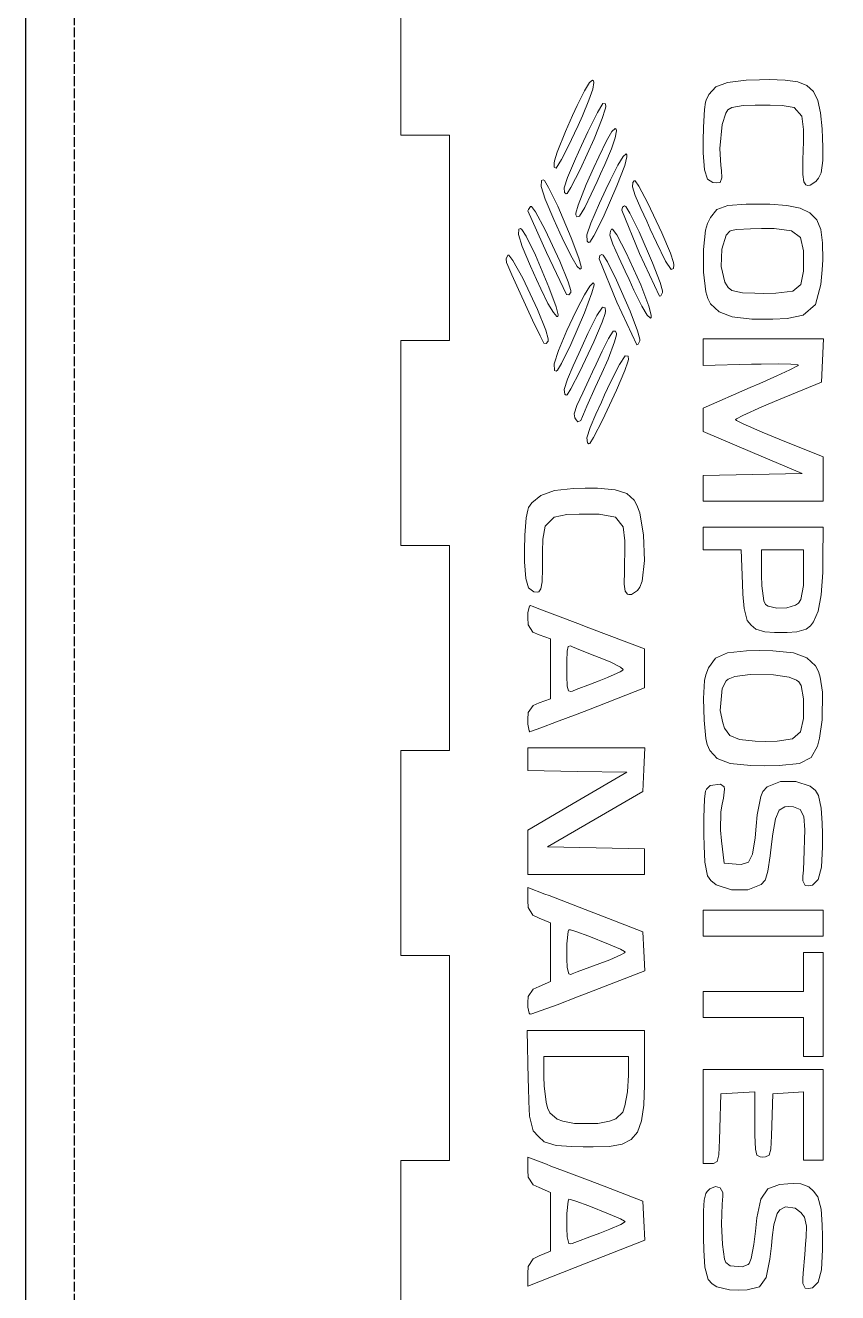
# Model space of a CAD drawing. Header units: millimetres. Extents: x 0 to 610, y 0 to 514.
# Drawn here: x 0 to 50.1, y 262.8 to 340.9 of the extents above; entities that cross this region are included whole.
import ezdxf

# ---------------------------------------------------------------- set-up
doc = ezdxf.new("R2010")
doc.units = ezdxf.units.MM
doc.header["$LTSCALE"] = 0.05
doc.linetypes.add('Dotted', pattern=[15, 12, -3])
doc.layers.get('0').update_dxf_attribs({"plot": 0})
doc.layers.add('CUT', color=1, linetype='Continuous', lineweight=0)
doc.layers.add('ETCH', color=5, linetype='Continuous', lineweight=0)

# ---------------------------------------------------------------- blocks, each defined once
blk = doc.blocks.new('left_outer')
blk.add_lwpolyline([(-240, 0), (-227.368, 0), (-227.368, 3), (-214.737, 3), (-214.737, 0), (-202.105, 0), (-202.105, 3), (-189.474, 3), (-189.474, 0), (-176.842, 0), (-176.842, 3), (-164.211, 3), (-164.211, 0), (-151.579, 0)])
blk = doc.blocks.new('CompositesCanadaLogo')
for p, q in [((28.295845, 97.467569), (31.248134, 97.617969)), ((31.248134, 97.617969), (33.970092, 97.716477)), ((33.970092, 97.716477), (38.080852, 97.72629)), ((38.080852, 97.72629), (41.871411, 97.17462)), ((59.381041, 97.070857), (63.449442, 97.649974)), ((63.449442, 97.649974), (68.671235, 97.677819)), ((68.671235, 97.677819), (71.757336, 97.52576)), ((93, 79.345314), (93, 97.891004)), ((93, 97.891004), (99.672938, 97.595314)), ((99.672938, 97.595314), (106.345876, 97.299624)), ((123.945444, 84.305533), (129.390888, 97.799624)), ((129.390888, 97.799624), (136.195444, 97.799624)), ((136.195444, 97.799624), (143, 97.799624)), ((143, 97.799624), (143, 79.299624)), ((151, 79.299624), (151, 97.799624)), ((151, 97.799624), (160.75, 97.756073)), ((160.75, 97.756073), (165.018163, 97.686882)), ((165.018163, 97.686882), (171.895975, 97.232269)), ((197.212764, 96.911326), (201.879551, 97.61708)), ((201.879551, 97.61708), (210.354865, 97.538148)), ((242.219428, 97.4871), (245.350636, 97.586432)), ((245.350636, 97.586432), (249.510744, 97.638013)), ((249.510744, 97.638013), (255.765789, 97.295878)), ((269, 79.299624), (269, 97.799624)), ((269, 97.799624), (273, 97.799624)), ((273, 97.799624), (277, 97.799624)), ((277, 97.799624), (277, 79.299624)), ((282, 94.799624), (282, 97.799624)), ((282, 97.799624), (298, 97.799624)), ((298, 97.799624), (314, 97.799624)), ((314, 97.799624), (314, 94.799624)), ((318, 79.299624), (318, 97.799624)), ((318, 97.799624), (332, 97.799624)), ((332, 97.799624), (346, 97.799624)), ((346, 97.799624), (346, 94.799624)), ((365.878705, 97.482017), (369.325523, 97.585635)), ((369.325523, 97.585635), (373.494205, 97.637579)), ((373.494205, 97.637579), (379.760093, 97.296278)), ((14.997143, 92.827562), (16.861374, 94.840563)), ((16.861374, 94.840563), (19.600381, 96.178155)), ((19.600381, 96.178155), (23.362444, 97.000452)), ((23.362444, 97.000452), (28.295845, 97.467569)), ((41.871411, 97.17462), (43.559301, 96.352725)), ((43.559301, 96.352725), (44.545412, 95.560949)), ((44.545412, 95.560949), (45.729108, 93.783292)), ((45.729108, 93.783292), (45.798216, 92.990358)), ((52.730307, 90.72199), (54.158061, 93.737253)), ((54.158061, 93.737253), (56.329443, 95.810079)), ((56.329443, 95.810079), (59.381041, 97.070857)), ((71.757336, 97.52576), (76.238708, 97.13126)), ((76.238708, 97.13126), (82.436966, 95.421421)), ((82.436966, 95.421421), (85.691179, 91.616246)), ((106.345876, 97.299624), (111.809591, 84.049624)), ((171.895975, 97.232269), (176.839833, 96.303928)), ((176.839833, 96.303928), (180.182616, 94.83935)), ((180.182616, 94.83935), (181.35763, 93.886439)), ((181.35763, 93.886439), (182.442676, 92.527017)), ((191.222439, 92.829827), (193.734938, 95.450969)), ((193.734938, 95.450969), (195.431892, 96.335613)), ((195.431892, 96.335613), (197.212764, 96.911326)), ((210.354865, 97.538148), (215.987128, 96.708964)), ((215.987128, 96.708964), (218.491691, 96.064523)), ((218.491691, 96.064523), (221.954281, 94.134884)), ((221.954281, 94.134884), (223.766581, 90.53241)), ((229.308105, 89.414722), (230.810143, 93.788789)), ((230.810143, 93.788789), (232.157316, 95.441993)), ((232.157316, 95.441993), (233.638345, 96.384914)), ((233.638345, 96.384914), (237.589007, 97.202602)), ((237.589007, 97.202602), (242.219428, 97.4871)), ((255.765789, 97.295878), (259.573476, 96.278174)), ((259.573476, 96.278174), (261.301252, 94.48669)), ((261.301252, 94.48669), (261.5, 93.270091)), ((282, 91.799624), (282, 94.799624)), ((314, 94.799624), (314, 91.799624)), ((346, 94.799624), (346, 91.799624)), ((354.162717, 93.355911), (355.532039, 94.829723)), ((355.532039, 94.829723), (357.257876, 96.177485)), ((357.257876, 96.177485), (361.076887, 97.191252)), ((361.076887, 97.191252), (365.878705, 97.482017)), ((379.760093, 97.296278), (383.572413, 96.279106)), ((383.572413, 96.279106), (385.301244, 94.48732)), ((385.301244, 94.48732), (385.5, 93.270091)), ((13.299885, 86.134877), (13.859407, 89.979038)), ((13.859407, 89.979038), (14.997143, 92.827562)), ((24.456716, 91.267381), (21.770987, 88.88205)), ((28.50872, 91.751984), (24.456716, 91.267381)), ((32.476288, 91.716711), (28.50872, 91.751984)), ((34.89912, 91.644131), (32.476288, 91.716711)), ((38.019852, 91.556566), (34.89912, 91.644131)), ((42.350342, 91.550851), (38.019852, 91.556566)), ((44.671296, 91.837529), (42.350342, 91.550851)), ((45.628825, 92.496406), (44.671296, 91.837529)), ((45.798216, 92.990358), (45.628825, 92.496406)), ((51.909594, 86.633902), (52.730307, 90.72199)), ((61.844953, 90.79512), (59.772475, 88.098497)), ((65.955617, 91.724446), (61.844953, 90.79512)), ((68.985275, 91.799624), (65.955617, 91.724446)), ((72.126729, 91.746292), (68.985275, 91.799624)), ((76.303691, 90.957904), (72.126729, 91.746292)), ((78.321095, 88.456689), (76.303691, 90.957904)), ((85.691179, 91.616246), (86.735396, 86.761037)), ((100.988421, 90.008284), (100.824794, 87.891309)), ((101.10247, 90.237477), (100.988421, 90.008284)), ((101.352388, 89.865839), (101.10247, 90.237477)), ((102.521059, 87.538389), (101.352388, 89.865839)), ((134.5, 91.299624), (128.037177, 76.049624)), ((134.776046, 76.049624), (134.5, 91.299624)), ((165.428571, 91.799624), (158, 91.799624)), ((158, 91.799624), (158, 85.299624)), ((168.960118, 91.715317), (165.428571, 91.799624)), ((173.300809, 90.957419), (168.960118, 91.715317)), ((174.428571, 90.228195), (173.300809, 90.957419)), ((175.046963, 89.327545), (174.428571, 90.228195)), ((182.442676, 92.527017), (183.291079, 89.739232)), ((189.730473, 88.638333), (191.222439, 92.829827)), ((198.66884, 90.325607), (198.134089, 89.601971)), ((199.7362, 90.98315), (198.66884, 90.325607)), ((203.861352, 91.711718), (199.7362, 90.98315)), ((207.014725, 91.799624), (203.861352, 91.711718)), ((209.975985, 91.721041), (207.014725, 91.799624)), ((214.049953, 90.826069), (209.975985, 91.721041)), ((216.166091, 88.355562), (214.049953, 90.826069)), ((223.766581, 90.53241), (224.422702, 84.274916)), ((237.932594, 90.759233), (237.101317, 88.680954)), ((240.122721, 91.816479), (237.932594, 90.759233)), ((244.247482, 92.130643), (240.122721, 91.816479)), ((247.215283, 92.095929), (244.247482, 92.130643)), ((250.668802, 91.993458), (247.215283, 92.095929)), ((256.68144, 91.727052), (250.668802, 91.993458)), ((258.5, 91.595929), (256.68144, 91.727052)), ((259.989094, 91.533344), (258.5, 91.595929)), ((261.371365, 92.304725), (259.989094, 91.533344)), ((261.5, 93.270091), (261.371365, 92.304725)), ((288, 91.799624), (282, 91.799624)), ((294, 91.799624), (288, 91.799624)), ((294, 76.299624), (294, 91.799624)), ((308, 91.799624), (302, 91.799624)), ((302, 91.799624), (302, 76.299624)), ((314, 91.799624), (308, 91.799624)), ((335.445209, 91.799624), (324.890418, 91.799624)), ((324.890418, 91.799624), (325.195209, 87.049624)), ((346, 91.799624), (335.445209, 91.799624)), ((353.138206, 88.555937), (353.223045, 90.959923)), ((353.223045, 90.959923), (354.162717, 93.355911)), ((362.121455, 90.921078), (360.710537, 89.229086)), ((363.483952, 92.044644), (362.121455, 90.921078)), ((366.257978, 92.698554), (363.483952, 92.044644)), ((369.548474, 92.593152), (366.257978, 92.698554)), ((371.871455, 92.415665), (369.548474, 92.593152)), ((375.070194, 92.152965), (371.871455, 92.415665)), ((380.733216, 91.688643), (375.070194, 92.152965)), ((382.5, 91.544211), (380.733216, 91.688643)), ((383.981713, 91.509515), (382.5, 91.544211)), ((385.368904, 92.307557), (383.981713, 91.509515)), ((385.5, 93.270091), (385.368904, 92.307557)), ((13.170296, 81.134964), (13.299885, 86.134877)), ((21.770987, 88.88205), (21.103978, 85.17546)), ((51.559334, 81.342602), (51.909594, 86.633902)), ((59.772475, 88.098497), (59.066163, 82.760171)), ((78.956985, 83.278015), (78.321095, 88.456689)), ((86.735396, 86.761037), (86.975237, 82.327218)), ((100.824794, 87.891309), (100.754258, 83.960245)), ((104.392354, 83.506283), (102.521059, 87.538389)), ((175.814202, 86.632002), (175.046963, 89.327545)), ((175.927769, 83.504548), (175.814202, 86.632002)), ((183.291079, 89.739232), (183.480891, 86.772296)), ((183.480891, 86.772296), (183.5, 84.799624)), ((189.07343, 82.355033), (189.730473, 88.638333)), ((197.262138, 87.342307), (196.457377, 82.547959)), ((198.134089, 89.601971), (197.262138, 87.342307)), ((216.932689, 83.599369), (216.166091, 88.355562)), ((229.380639, 84.62002), (229.308105, 89.414722)), ((237.101317, 88.680954), (237.015313, 87.172068)), ((237.015313, 87.172068), (237.119131, 86.01165)), ((237.119131, 86.01165), (238.184385, 84.259416)), ((325.195209, 87.049624), (325.5, 82.299624)), ((353.206516, 86.93628), (353.138206, 88.555937)), ((353.452016, 84.400585), (353.206516, 86.93628)), ((360.710537, 89.229086), (360.295714, 86.165174)), ((360.295714, 86.165174), (361.25, 84.484446)), ((21.103978, 85.17546), (21.004978, 81.528463)), ((59.066163, 82.760171), (59.015313, 78.827117)), ((79, 79.383183), (78.956985, 83.278015)), ((86.975237, 82.327218), (87, 79.702405)), ((100.754258, 83.960245), (100.78537, 78.691931)), ((106.739285, 78.258614), (104.392354, 83.506283)), ((111.809591, 84.049624), (113.979445, 78.905363)), ((121.782683, 79.065564), (123.945444, 84.305533)), ((158, 85.299624), (158, 78.799624)), ((175.354528, 80.857681), (175.927769, 83.504548)), ((183.481315, 82.797011), (183.289374, 79.811834)), ((183.5, 84.799624), (183.481315, 82.797011)), ((189, 78.266001), (189.07343, 82.355033)), ((196.457377, 82.547959), (196.34962, 75.286265)), ((217, 80.142217), (216.932689, 83.599369)), ((224.422702, 84.274916), (224.471604, 79.843603)), ((231.009539, 80.608177), (229.380639, 84.62002)), ((238.184385, 84.259416), (240.792948, 83.08537)), ((240.792948, 83.08537), (245.424606, 82.273572)), ((245.424606, 82.273572), (248.649028, 81.936036)), ((325.5, 82.299624), (335.25, 82.013412)), ((335.25, 82.013412), (338.43027, 81.913871)), ((354.804468, 80.769917), (353.452016, 84.400585)), ((361.25, 84.484446), (362.34498, 83.637816)), ((362.34498, 83.637816), (365.856886, 82.660267)), ((365.856886, 82.660267), (369.802222, 82.118878)), ((369.802222, 82.118878), (372.348108, 81.859517)), ((13.220389, 78.151566), (13.170296, 81.134964)), ((13.369869, 74.141069), (13.220389, 78.151566)), ((21.004978, 81.528463), (21, 79.299624)), ((21, 79.299624), (21.018685, 76.894713)), ((51.51794, 78.205001), (51.559334, 81.342602)), ((51.546255, 74.127664), (51.51794, 78.205001)), ((59.015313, 78.827117), (59.085955, 75.414072)), ((78.983386, 76.796796), (79, 79.383183)), ((87, 79.702405), (86.923256, 75.83163)), ((93, 60.799624), (93, 79.345314)), ((100.78537, 78.691931), (100.841717, 75.705315)), ((108.02018, 75.331786), (106.739285, 78.258614)), ((113.979445, 78.905363), (116.607932, 73.073109)), ((119.162242, 73.121538), (121.782683, 79.065564)), ((143, 79.299624), (143, 60.799624)), ((151, 60.799624), (151, 79.299624)), ((158, 78.799624), (165.8, 78.799624)), ((165.8, 78.799624), (169.100721, 78.88472)), ((169.100721, 78.88472), (173.752163, 79.504912)), ((173.752163, 79.504912), (174.8, 79.999624)), ((174.8, 79.999624), (175.354528, 80.857681)), ((183.289374, 79.811834), (182.402741, 77.017423)), ((189.064978, 74.231022), (189, 78.266001)), ((216.948218, 76.85154), (217, 80.142217)), ((224.471604, 79.843603), (224.396171, 75.561744)), ((232.401937, 79.27192), (231.009539, 80.608177)), ((233.955629, 78.622461), (232.401937, 79.27192)), ((239.58496, 77.502355), (233.955629, 78.622461)), ((248.649028, 81.936036), (252.274223, 81.525114)), ((252.274223, 81.525114), (256.983367, 80.73908)), ((256.983367, 80.73908), (259.106904, 80.19721)), ((259.106904, 80.19721), (259.727587, 79.945415)), ((259.727587, 79.945415), (261.092539, 78.74032)), ((261.092539, 78.74032), (262.676979, 74.645897)), ((269, 60.799624), (269, 79.299624)), ((277, 79.299624), (277, 60.799624)), ((318, 60.799624), (318, 79.299624)), ((338.43027, 81.913871), (342.561478, 81.66004)), ((342.561478, 81.66004), (344.450949, 81.127112)), ((344.450949, 81.127112), (344.97553, 80.067772)), ((344.978894, 78.452697), (344.460431, 77.405003)), ((344.97553, 80.067772), (345, 79.263412)), ((345, 79.263412), (344.978894, 78.452697)), ((357.970353, 78.605739), (354.804468, 80.769917)), ((363.747466, 77.362683), (357.970353, 78.605739)), ((372.348108, 81.859517), (376.482395, 81.418609)), ((376.482395, 81.418609), (382.097778, 80.255646)), ((382.097778, 80.255646), (384.938532, 78.153136)), ((384.938532, 78.153136), (385.920207, 74.433455)), ((21.018685, 76.894713), (21.179341, 73.122642)), ((59.085955, 75.414072), (59.390319, 71.190011)), ((78.822885, 72.964369), (78.983386, 76.796796)), ((86.923256, 75.83163), (86.248222, 69.81547)), ((100.841717, 75.705315), (101.183434, 60.799624)), ((114.335421, 60.799624), (108.02018, 75.331786)), ((128.037177, 76.049624), (121.574355, 60.799624)), ((135.052092, 60.799624), (134.776046, 76.049624)), ((179.719404, 74.399239), (176.079397, 73.423501)), ((181.247387, 75.602566), (179.719404, 74.399239)), ((182.402741, 77.017423), (181.247387, 75.602566)), ((189.719053, 68.335003), (189.064978, 74.231022)), ((196.34962, 75.286265), (197.014426, 70.64904)), ((216.438003, 72.040617), (216.948218, 76.85154)), ((224.396171, 75.561744), (223.773577, 69.200712)), ((243.105204, 77.14222), (239.58496, 77.502355)), ((246.741603, 76.84162), (243.105204, 77.14222)), ((251.6826, 76.084899), (246.741603, 76.84162)), ((254.139321, 74.792005), (251.6826, 76.084899)), ((254.861517, 72.568369), (254.139321, 74.792005)), ((262.676979, 74.645897), (262.723054, 69.534654)), ((294, 60.799624), (294, 76.299624)), ((302, 76.299624), (302, 60.799624)), ((334.94774, 76.799624), (324.895481, 76.799624)), ((324.895481, 76.799624), (325.19774, 71.549624)), ((338.25546, 76.804797), (334.94774, 76.799624)), ((342.530052, 76.931871), (338.25546, 76.804797)), ((344.460431, 77.405003), (342.530052, 76.931871)), ((367.864545, 76.916149), (363.747466, 77.362683)), ((371.942689, 76.455423), (367.864545, 76.916149)), ((376.21073, 75.629095), (371.942689, 76.455423)), ((377.744466, 75.00531), (376.21073, 75.629095)), ((378.097574, 74.675986), (377.744466, 75.00531)), ((378.804999, 72.900533), (378.097574, 74.675986)), ((385.920207, 74.433455), (386, 71.75542)), ((14.01723, 68.312632), (13.369869, 74.141069)), ((21.179341, 73.122642), (21.784427, 69.648273)), ((51.967915, 68.425274), (51.546255, 74.127664)), ((59.390319, 71.190011), (59.685528, 69.440873)), ((78.125991, 69.712074), (78.822885, 72.964369)), ((116.607932, 73.073109), (117.651928, 71.07478)), ((117.651928, 71.07478), (117.886652, 70.805533)), ((117.886652, 70.805533), (118.121003, 71.082136)), ((118.121003, 71.082136), (119.162242, 73.121538)), ((168.497387, 72.961369), (158, 72.572785)), ((158, 72.572785), (158, 66.686204)), ((171.624138, 73.091783), (168.497387, 72.961369)), ((176.079397, 73.423501), (171.624138, 73.091783)), ((197.014426, 70.64904), (197.821979, 68.568946)), ((215.172342, 69.093775), (216.438003, 72.040617)), ((254.5, 67.299624), (254.806466, 70.98422)), ((254.806466, 70.98422), (254.861517, 72.568369)), ((325.19774, 71.549624), (325.5, 66.299624)), ((378.493668, 69.166028), (378.804999, 72.900533)), ((386, 71.75542), (385.896134, 68.978057)), ((15.390845, 64.723822), (14.01723, 68.312632)), ((21.784427, 69.648273), (22.474017, 68.468464)), ((22.474017, 68.468464), (23.495356, 67.777329)), ((23.495356, 67.777329), (26.97417, 66.689934)), ((26.97417, 66.689934), (34.346847, 65.980847)), ((39.581475, 66.266536), (41.212358, 66.458865)), ((41.212358, 66.458865), (43.435811, 66.599368)), ((43.435811, 66.599368), (44.838117, 66.053548)), ((53.211738, 65.094202), (51.967915, 68.425274)), ((59.685528, 69.440873), (59.850545, 69.007206)), ((59.850545, 69.007206), (61.060145, 67.898166)), ((61.060145, 67.898166), (65.347567, 66.553268)), ((65.347567, 66.553268), (70.738226, 66.409597)), ((70.738226, 66.409597), (75.56685, 67.511535)), ((75.56685, 67.511535), (77.25, 68.543477)), ((77.25, 68.543477), (78.125991, 69.712074)), ((86.248222, 69.81547), (84.742054, 65.7318)), ((158, 66.686204), (158, 60.799624)), ((191.370296, 64.676575), (189.719053, 68.335003)), ((197.821979, 68.568946), (198.336919, 67.957541)), ((198.336919, 67.957541), (200.726782, 66.68969)), ((200.726782, 66.68969), (207.429882, 66.124826)), ((207.429882, 66.124826), (211.297621, 66.865353)), ((211.297621, 66.865353), (212.895341, 67.415215)), ((212.895341, 67.415215), (215.172342, 69.093775)), ((223.773577, 69.200712), (222.311001, 65.199299)), ((230.150696, 66.171575), (230.948704, 67.267921)), ((230.948704, 67.267921), (231.664243, 67.408163)), ((231.664243, 67.408163), (234.514011, 67.13027)), ((234.514011, 67.13027), (236.297242, 66.746362)), ((236.297242, 66.746362), (238.638978, 66.323157)), ((244.341782, 66.18322), (247.598538, 66.469047)), ((247.598538, 66.469047), (254.5, 67.299624)), ((262.723054, 69.534654), (261.217472, 64.881179)), ((354.493352, 66.124411), (355.956151, 66.937615)), ((355.956151, 66.937615), (357.031208, 66.928634)), ((357.031208, 66.928634), (359.489225, 66.673526)), ((359.489225, 66.673526), (365.648306, 66.527883)), ((365.648306, 66.527883), (371.92607, 66.801316)), ((371.92607, 66.801316), (376.476062, 67.413402)), ((376.476062, 67.413402), (377.526127, 67.821307)), ((377.526127, 67.821307), (378.493668, 69.166028)), ((385.896134, 68.978057), (384.971641, 65.062639)), ((17.804774, 62.554101), (15.390845, 64.723822)), ((19.5, 61.74498), (17.804774, 62.554101)), ((34.346847, 65.980847), (39.581475, 66.266536)), ((44.892725, 63.847334), (43.790065, 62.129689)), ((44.838117, 66.053548), (45, 65.07158)), ((45, 65.07158), (44.892725, 63.847334)), ((55.680277, 63.056378), (53.211738, 65.094202)), ((57.499613, 62.185537), (55.680277, 63.056378)), ((82.241864, 63.138984), (80.568108, 62.263634)), ((84.742054, 65.7318), (82.241864, 63.138984)), ((194.376718, 62.462544), (191.370296, 64.676575)), ((196.5, 61.649304), (194.376718, 62.462544)), ((219.75523, 62.864751), (217.988269, 62.106066)), ((222.311001, 65.199299), (219.75523, 62.864751)), ((230.614275, 63.029274), (230.150696, 66.171575)), ((231.75, 61.836459), (230.614275, 63.029274)), ((238.638978, 66.323157), (244.341782, 66.18322)), ((259.878656, 63.186912), (258.35673, 62.209112)), ((261.217472, 64.881179), (259.878656, 63.186912)), ((325.5, 66.299624), (336.25, 66.015792)), ((336.25, 66.015792), (339.779376, 65.917168)), ((339.779376, 65.917168), (344.346461, 65.667974)), ((344.346461, 65.667974), (346.415689, 65.138637)), ((346.415689, 65.138637), (346.976295, 64.076095)), ((346.976295, 64.076095), (347, 63.265792)), ((347, 63.265792), (347, 60.799624)), ((354.060626, 64.602662), (354.493352, 66.124411)), ((354.794355, 62.851973), (354.060626, 64.602662)), ((355.641259, 62.040655), (354.794355, 62.851973)), ((384.088639, 63.660408), (382.732588, 62.350102)), ((384.971641, 65.062639), (384.088639, 63.660408)), ((20.117085, 61.57925), (19.5, 61.74498)), ((22.424341, 61.277261), (20.117085, 61.57925)), ((27.79582, 60.952213), (22.424341, 61.277261)), ((32.05, 60.86301), (27.79582, 60.952213)), ((35.750641, 60.876283), (32.05, 60.86301)), ((40.960005, 61.209959), (35.750641, 60.876283)), ((43.790065, 62.129689), (40.960005, 61.209959)), ((59.500087, 61.59534), (57.499613, 62.185537)), ((65.461509, 60.933271), (59.500087, 61.59534)), ((72.432173, 60.956869), (65.461509, 60.933271)), ((78.486416, 61.659617), (72.432173, 60.956869)), ((80.568108, 62.263634), (78.486416, 61.659617)), ((97.091717, 60.799624), (93, 60.799624)), ((101.183434, 60.799624), (97.091717, 60.799624)), ((117.954888, 60.799624), (114.335421, 60.799624)), ((121.574355, 60.799624), (117.954888, 60.799624)), ((139.026046, 60.799624), (135.052092, 60.799624)), ((143, 60.799624), (139.026046, 60.799624)), ((154.5, 60.799624), (151, 60.799624)), ((158, 60.799624), (154.5, 60.799624)), ((198.249993, 61.299547), (196.5, 61.649304)), ((203.826076, 60.97584), (198.249993, 61.299547)), ((210.471921, 61.117106), (203.826076, 60.97584)), ((216.149482, 61.680025), (210.471921, 61.117106)), ((217.988269, 62.106066), (216.149482, 61.680025)), ((232.349695, 61.61248), (231.75, 61.836459)), ((234.686183, 61.2615), (232.349695, 61.61248)), ((240.547575, 61.005443), (234.686183, 61.2615)), ((245.648213, 61.036769), (240.547575, 61.005443)), ((249.136041, 61.127518), (245.648213, 61.036769)), ((254.199786, 61.394058), (249.136041, 61.127518)), ((258.35673, 62.209112), (254.199786, 61.394058)), ((273, 60.799624), (269, 60.799624)), ((277, 60.799624), (273, 60.799624)), ((298, 60.799624), (294, 60.799624)), ((302, 60.799624), (298, 60.799624)), ((332.5, 60.799624), (318, 60.799624)), ((347, 60.799624), (332.5, 60.799624)), ((356.272286, 61.680877), (355.641259, 62.040655)), ((358.279988, 61.173095), (356.272286, 61.680877)), ((361.594712, 60.924189), (358.279988, 61.173095)), ((366.591853, 60.905969), (361.594712, 60.924189)), ((369.838639, 60.974558), (366.591853, 60.905969)), ((373.697808, 61.086686), (369.838639, 60.974558)), ((378.957224, 61.374839), (373.697808, 61.086686)), ((382.732588, 62.350102), (378.957224, 61.374839)), ((60.403714, 48.150174), (66.642949, 50.745924)), ((66.642949, 50.745924), (69.454206, 51.675326)), ((71.645481, 50.957469), (69.071924, 49.261547)), ((69.454206, 51.675326), (70.25, 51.802839)), ((70.25, 51.802839), (71.366948, 51.715235)), ((71.366948, 51.715235), (71.645481, 50.957469)), ((51.184768, 43.802119), (60.403714, 48.150174)), ((69.071924, 49.261547), (63.352344, 46.433777)), ((79.882302, 47.348593), (66.759442, 41.204148)), ((69.573383, 45.262013), (75.683848, 47.605107)), ((75.683848, 47.605107), (78.192842, 48.323753)), ((78.192842, 48.323753), (78.764388, 48.336542)), ((78.764388, 48.336542), (79.720546, 47.805434)), ((79.720546, 47.805434), (79.882302, 47.348593)), ((45.991494, 41.0058), (51.184768, 43.802119)), ((56.802917, 43.438812), (52.878879, 41.666666)), ((59.220942, 44.534919), (56.802917, 43.438812)), ((63.352344, 46.433777), (59.220942, 44.534919)), ((60.034869, 41.085441), (69.573383, 45.262013)), ((76.373111, 41.600226), (82.918693, 44.090906)), ((82.918693, 44.090906), (85.725196, 44.832558)), ((85.766622, 43.615735), (82.919241, 41.948621)), ((85.725196, 44.832558), (86.430729, 44.823923)), ((86.672535, 44.58313), (85.766622, 43.615735)), ((86.430729, 44.823923), (86.672535, 44.58313)), ((44.326944, 39.576399), (44.375623, 39.847176)), ((44.892728, 39.221382), (44.326944, 39.576399)), ((44.375623, 39.847176), (45.991494, 41.0058)), ((46.159268, 39.022035), (44.892728, 39.221382)), ((48.906911, 39.936782), (46.159268, 39.022035)), ((52.878879, 41.666666), (48.906911, 39.936782)), ((66.759442, 41.204148), (53.421104, 35.799624)), ((54.329052, 38.254611), (60.034869, 41.085441)), ((66.513213, 37.160178), (76.373111, 41.600226)), ((78.023872, 39.51942), (74.774903, 37.999547)), ((82.919241, 41.948621), (78.023872, 39.51942)), ((94.893128, 40.387265), (81.673765, 34.229047)), ((84.468211, 38.340495), (90.566779, 40.661933)), ((90.566779, 40.661933), (93.090831, 41.364396)), ((93.090831, 41.364396), (93.678958, 41.369325)), ((93.678958, 41.369325), (94.698631, 40.826424)), ((94.698631, 40.826424), (94.893128, 40.387265)), ((140.654383, 37.287258), (142.738613, 39.533463)), ((142.738613, 39.533463), (144.207039, 40.411848)), ((144.207039, 40.411848), (146.581198, 41.28604)), ((146.581198, 41.28604), (153.495948, 42.443877)), ((153.495948, 42.443877), (161.315596, 42.739361)), ((161.315596, 42.739361), (167.659729, 42.082543)), ((167.659729, 42.082543), (169.534599, 41.368911)), ((169.534599, 41.368911), (170.53412, 40.568872)), ((170.53412, 40.568872), (171.728126, 38.783759)), ((181.995497, 25.663742), (188.490994, 42.799624)), ((188.490994, 42.799624), (194.495497, 42.798011)), ((194.495497, 42.798011), (200.5, 42.796399)), ((200.5, 42.796399), (207.25, 25.480008)), ((219, 24.845314), (219, 42.891004)), ((219, 42.891004), (225.69324, 42.595314)), ((225.69324, 42.595314), (232.386479, 42.299624)), ((232.386479, 42.299624), (240.94324, 27.611469)), ((249.776046, 27.861469), (250.052092, 42.799624)), ((250.052092, 42.799624), (254.026046, 42.799624)), ((254.026046, 42.799624), (258, 42.799624)), ((258, 42.799624), (258, 24.799624)), ((270.790456, 29.799624), (275.609246, 42.299624)), ((275.609246, 42.299624), (281.63295, 42.592885)), ((281.63295, 42.592885), (287.656654, 42.886146)), ((287.656654, 42.886146), (294.348612, 25.592885)), ((306, 24.727579), (306, 42.799624)), ((306, 42.799624), (319.032119, 42.799624)), ((319.032119, 42.799624), (322.795905, 42.775949)), ((322.795905, 42.775949), (329.073112, 42.526177)), ((329.073112, 42.526177), (333.844721, 41.872338)), ((333.844721, 41.872338), (337.304601, 40.653432)), ((337.304601, 40.653432), (339.64662, 38.708456)), ((354.01488, 30.299624), (358.609246, 42.299624)), ((358.609246, 42.299624), (364.629394, 42.592793)), ((364.629394, 42.592793), (370.649541, 42.885962)), ((370.649541, 42.885962), (377.710298, 24.842793)), ((36.068551, 37.122424), (36.31429, 37.366734)), ((36.866952, 36.186549), (36.068551, 37.122424)), ((36.31429, 37.366734), (36.946155, 37.370634)), ((39.479617, 34.596883), (36.866952, 36.186549)), ((36.946155, 37.370634), (39.596452, 36.661417)), ((39.596452, 36.661417), (45.926825, 34.290147)), ((52, 36.61738), (52.282512, 36.978553)), ((52.417449, 36.03984), (52, 36.61738)), ((52.282512, 36.978553), (54.329052, 38.254611)), ((53.421104, 35.799624), (52.417449, 36.03984)), ((60.958739, 34.202038), (66.513213, 37.160178)), ((72.184308, 36.803346), (68.003362, 34.876877)), ((74.774903, 37.999547), (72.184308, 36.803346)), ((74.979775, 34.177357), (84.468211, 38.340495)), ((98.274054, 36.844997), (98.376326, 37.6968)), ((100.90984, 35.066722), (98.274054, 36.844997)), ((98.376326, 37.6968), (99.418144, 37.799624)), ((99.418144, 37.799624), (100.107417, 37.672215)), ((100.107417, 37.672215), (102.742913, 36.748691)), ((102.742913, 36.748691), (108.819028, 34.17035)), ((139.504714, 33.769591), (140.654383, 37.287258)), ((150.93086, 36.217903), (147.979211, 33.858192)), ((155.177877, 36.747402), (150.93086, 36.217903)), ((159.249887, 36.727591), (155.177877, 36.747402)), ((161.712579, 36.649403), (159.249887, 36.727591)), ((164.583044, 36.558618), (161.712579, 36.649403)), ((168.57656, 36.549399), (164.583044, 36.558618)), ((170.730175, 36.834946), (168.57656, 36.549399)), ((171.63187, 37.493221), (170.730175, 36.834946)), ((171.796991, 37.986493), (171.63187, 37.493221)), ((171.728126, 38.783759), (171.796991, 37.986493)), ((194.121193, 35.338599), (192.611496, 32.412133)), ((194.827097, 36.14846), (194.121193, 35.338599)), ((195.045945, 36.131075), (194.827097, 36.14846)), ((195.554965, 35.295347), (195.045945, 36.131075)), ((197.302393, 31.389059), (195.554965, 35.295347)), ((226.5, 37.299624), (226.223954, 22.049624)), ((235.392017, 22.049624), (226.5, 37.299624)), ((281.030301, 35.32387), (279.447876, 31.71305)), ((281.709031, 36.612571), (281.030301, 35.32387)), ((281.882751, 36.788786), (281.709031, 36.612571)), ((282.065719, 36.628652), (281.882751, 36.788786)), ((282.72247, 35.456348), (282.065719, 36.628652)), ((284.218883, 32.044613), (282.72247, 35.456348)), ((319.75, 37.794047), (314, 37.799624)), ((314, 37.799624), (314, 24.799624)), ((324.90168, 37.487176), (319.75, 37.794047)), ((329.213166, 36.757213), (324.90168, 37.487176)), ((331.143082, 36.08873), (329.213166, 36.757213)), ((333.289106, 33.942705), (331.143082, 36.08873)), ((339.64662, 38.708456), (341.064647, 35.876409)), ((341.064647, 35.876409), (341.75255, 31.996287)), ((364.04539, 35.332416), (362.456441, 31.723708)), ((364.729664, 36.621917), (364.04539, 35.332416)), ((364.906537, 36.799624), (364.729664, 36.621917)), ((365.093841, 36.641445), (364.906537, 36.799624)), ((365.755816, 35.471377), (365.093841, 36.641445)), ((367.251315, 32.058803), (365.755816, 35.471377)), ((28.240937, 33.732097), (28.434017, 34.022636)), ((29.178097, 32.724892), (28.240937, 33.732097)), ((28.434017, 34.022636), (28.976863, 34.134315)), ((28.976863, 34.134315), (31.060306, 33.755951)), ((32.019276, 31.068117), (29.178097, 32.724892)), ((31.060306, 33.755951), (34.492281, 32.568997)), ((34.492281, 32.568997), (39.294627, 30.565901)), ((44.019858, 32.284482), (39.479617, 34.596883)), ((47.048228, 30.835711), (44.019858, 32.284482)), ((45.926825, 34.290147), (55.651006, 30.04616)), ((59.284931, 32.926145), (60.958739, 34.202038)), ((59.287333, 32.60088), (59.284931, 32.926145)), ((59.833299, 32.243942), (59.287333, 32.60088)), ((61.036039, 32.037764), (59.833299, 32.243942)), ((63.827329, 33.010754), (61.036039, 32.037764)), ((68.003362, 34.876877), (63.827329, 33.010754)), ((67.280383, 30.039828), (69.312047, 31.336226)), ((81.673765, 34.229047), (68.35395, 28.799624)), ((69.312047, 31.336226), (74.979775, 34.177357)), ((90.601216, 33.1401), (90.699057, 33.822987)), ((92.908348, 31.717534), (90.601216, 33.1401)), ((90.699057, 33.822987), (91.318252, 34.091507)), ((91.318252, 34.091507), (91.822627, 34.097623)), ((91.822627, 34.097623), (93.968281, 33.534541)), ((96.85527, 29.771616), (92.908348, 31.717534)), ((93.968281, 33.534541), (99.272709, 31.526387)), ((99.272709, 31.526387), (103.611381, 29.62563)), ((106.399168, 32.284062), (100.90984, 35.066722)), ((110.25, 30.49174), (106.399168, 32.284062)), ((108.819028, 34.17035), (118.028598, 29.845931)), ((139.046881, 28.237799), (139.504714, 33.769591)), ((147.979211, 33.858192), (147.060368, 28.756684)), ((192.611496, 32.412133), (191.475331, 29.631075)), ((198.325574, 28.799624), (197.302393, 31.389059)), ((279.447876, 31.71305), (277.023468, 25.622926)), ((285.389544, 29.038786), (284.218883, 32.044613)), ((333.957589, 32.01279), (333.289106, 33.942705)), ((334.693714, 28.438539), (333.957589, 32.01279)), ((341.75255, 31.996287), (341.904197, 26.907091)), ((362.456441, 31.723708), (360.026377, 25.636587)), ((368.415434, 29.049624), (367.251315, 32.058803)), ((20.560986, 29.978162), (20.604834, 30.722741)), ((23.306478, 28.26537), (20.560986, 29.978162)), ((20.604834, 30.722741), (21.55, 30.808536)), ((21.55, 30.808536), (22.31272, 30.684544)), ((22.31272, 30.684544), (25.103372, 29.772722)), ((29.234144, 25.339293), (23.306478, 28.26537)), ((25.103372, 29.772722), (31.414624, 27.216876)), ((36.931982, 28.664093), (32.019276, 31.068117)), ((40.217505, 27.151337), (36.931982, 28.664093)), ((39.294627, 30.565901), (42.216513, 29.255939)), ((42.216513, 29.255939), (44.544558, 28.190511)), ((44.544558, 28.190511), (48.431965, 26.386971)), ((51.228608, 28.888079), (47.048228, 30.835711)), ((57.345758, 26.229247), (51.228608, 28.888079)), ((55.651006, 30.04616), (61.31342, 27.183341)), ((67, 29.66369), (67.280383, 30.039828)), ((67.397723, 29.053443), (67, 29.66369)), ((68.35395, 28.799624), (67.397723, 29.053443)), ((83.280117, 29.875006), (83.444223, 30.701159)), ((85.869942, 28.124475), (83.280117, 29.875006)), ((83.444223, 30.701159), (84.511612, 30.799624)), ((84.511612, 30.799624), (85.218508, 30.672978)), ((85.218508, 30.672978), (87.872527, 29.754773)), ((91.365331, 25.347071), (85.869942, 28.124475)), ((87.872527, 29.754773), (93.94359, 27.189979)), ((100.790755, 27.902427), (96.85527, 29.771616)), ((103.199497, 26.76559), (100.790755, 27.902427)), ((103.611381, 29.62563), (108.033819, 27.605964)), ((108.033819, 27.605964), (113.723598, 25.0508)), ((112.479039, 29.476496), (110.25, 30.49174)), ((116.23343, 27.791456), (112.479039, 29.476496)), ((120.325451, 26.056624), (116.23343, 27.791456)), ((118.028598, 29.845931), (123.387997, 27.054645)), ((139.001554, 24.484524), (139.046881, 28.237799)), ((147.060368, 28.756684), (147, 24.887355)), ((191.475331, 29.631075), (190.332607, 26.646324)), ((199.340862, 26.13771), (198.325574, 28.799624)), ((240.94324, 27.611469), (249.5, 12.923314)), ((249.5, 12.923314), (249.776046, 27.861469)), ((268.763823, 24.53185), (270.790456, 29.799624)), ((286.548384, 25.935182), (285.389544, 29.038786)), ((334.701129, 21.194327), (334.693714, 28.438539)), ((352.059258, 25.186538), (354.01488, 30.299624)), ((369.565689, 25.941811), (368.415434, 29.049624)), ((13.300618, 26.785789), (13.526756, 27.074535)), ((14.070618, 25.835), (13.300618, 26.785789)), ((13.526756, 27.074535), (14.07406, 27.19479)), ((16.631089, 24.289439), (14.070618, 25.835)), ((14.07406, 27.19479), (16.131219, 26.835227)), ((16.131219, 26.835227), (19.527038, 25.656384)), ((21.174951, 22.032656), (16.631089, 24.289439)), ((19.527038, 25.656384), (24.32783, 23.635241)), ((24.32783, 23.635241), (27.275814, 22.301614)), ((33.514053, 23.344688), (29.234144, 25.339293)), ((31.414624, 27.216876), (40.891087, 22.911427)), ((45.478785, 24.846397), (40.217505, 27.151337)), ((51.805628, 22.361874), (45.478785, 24.846397)), ((48.431965, 26.386971), (52.51731, 24.39294)), ((52.51731, 24.39294), (55.198309, 22.762328)), ((61.014883, 25.043343), (57.345758, 26.229247)), ((62.888125, 25.119588), (61.014883, 25.043343)), ((61.31342, 27.183341), (63.200335, 25.912353)), ((63.355085, 25.565146), (62.888125, 25.119588)), ((63.200335, 25.912353), (63.355085, 25.565146)), ((75.722419, 26.916403), (75.826779, 27.192567)), ((76.771251, 25.887835), (75.722419, 26.916403)), ((75.826779, 27.192567), (76.352004, 27.2134)), ((76.352004, 27.2134), (78.828962, 26.545302)), ((79.466875, 24.242558), (76.771251, 25.887835)), ((78.828962, 26.545302), (85.005914, 24.242237)), ((83.773364, 22.0025), (79.466875, 24.242558)), ((85.005914, 24.242237), (94.743357, 20.068867)), ((95.25, 23.541262), (91.365331, 25.347071)), ((93.94359, 27.189979), (103.110234, 22.883049)), ((97.502869, 22.515334), (95.25, 23.541262)), ((105.656882, 25.605289), (103.199497, 26.76559)), ((109.609231, 23.741843), (105.656882, 25.605289)), ((113.533968, 21.953139), (109.609231, 23.741843)), ((113.723598, 25.0508), (116.248487, 23.949392)), ((116.248487, 23.949392), (116.966116, 23.652791)), ((116.966116, 23.652791), (118.135202, 23.130798)), ((123.522645, 25.024786), (120.325451, 26.056624)), ((123.387997, 27.054645), (125.204388, 25.887755)), ((124.997394, 25.180004), (123.522645, 25.024786)), ((125.38172, 25.608242), (124.997394, 25.180004)), ((125.204388, 25.887755), (125.38172, 25.608242)), ((139.084193, 20.870099), (139.001554, 24.484524)), ((147, 24.887355), (147.011641, 22.614957)), ((180.683885, 22.203868), (181.995497, 25.663742)), ((190.332607, 26.646324), (188.385853, 21.807613)), ((201.034989, 21.742007), (199.340862, 26.13771)), ((207.25, 25.480008), (208.605933, 21.987591)), ((219, 6.799624), (219, 24.845314)), ((258, 24.799624), (258, 6.799624)), ((265.926216, 17.122011), (268.763823, 24.53185)), ((277.023468, 25.622926), (275.585036, 21.645341)), ((287.990419, 22.073645), (286.548384, 25.935182)), ((294.348612, 25.592885), (295.692471, 22.103726)), ((306, 6.655533), (306, 24.727579)), ((314, 24.799624), (314, 11.799624)), ((341.839509, 23.858776), (341.721268, 20.361248)), ((341.904197, 26.907091), (341.839509, 23.858776)), ((349.246275, 17.815371), (352.059258, 25.186538)), ((360.026377, 25.636587), (358.58573, 21.656395)), ((370.997414, 22.075503), (369.565689, 25.941811)), ((377.710298, 24.842793), (384.771055, 6.799624)), ((24.250942, 20.601164), (21.174951, 22.032656)), ((29.200342, 18.411857), (24.250942, 20.601164)), ((27.275814, 22.301614), (29.632329, 21.212106)), ((29.632329, 21.212106), (33.60349, 19.341458)), ((37.610634, 21.470452), (33.514053, 23.344688)), ((43.331119, 18.998213), (37.610634, 21.470452)), ((40.891087, 22.911427), (46.3731, 20.109231)), ((46.3731, 20.109231), (48.216051, 18.915866)), ((54.281518, 21.620137), (51.805628, 22.361874)), ((52.200425, 16.052082), (61.928383, 20.202797)), ((54.817217, 21.592057), (54.281518, 21.620137)), ((55.406146, 21.888156), (54.817217, 21.592057)), ((55.198309, 22.762328), (55.406146, 21.888156)), ((61.928383, 20.202797), (68.174936, 22.515717)), ((68.087291, 20.437154), (63.474404, 18.124375)), ((70.758206, 22.032458), (68.087291, 20.437154)), ((68.174936, 22.515717), (70.755272, 23.214004)), ((70.755272, 23.214004), (71.353368, 23.217518)), ((71.592285, 22.973085), (70.758206, 22.032458)), ((71.353368, 23.217518), (71.592285, 22.973085)), ((75.445461, 19.280996), (78.13325, 20.052442)), ((78.13325, 20.052442), (78.782353, 20.052901)), ((78.782353, 20.052901), (79.497203, 19.460699)), ((86.519455, 20.666281), (83.773364, 22.0025)), ((90.406243, 18.849905), (86.519455, 20.666281)), ((94.743357, 20.068867), (100.594803, 17.216682)), ((101.288206, 20.815329), (97.502869, 22.515334)), ((105.393646, 19.070987), (101.288206, 20.815329)), ((103.110234, 22.883049), (108.43122, 20.095311)), ((108.43122, 20.095311), (110.228009, 18.922313)), ((116.152904, 21.064932), (113.533968, 21.953139)), ((117.357679, 21.353687), (116.152904, 21.064932)), ((117.966116, 21.75752), (117.357679, 21.353687)), ((118.594186, 22.260899), (117.966116, 21.75752)), ((118.135202, 23.130798), (118.594186, 22.260899)), ((139.771368, 15.019349), (139.084193, 20.870099)), ((147.011641, 22.614957), (147.156014, 18.85651)), ((178.313196, 15.952014), (180.683885, 22.203868)), ((187.821598, 20.549624), (187.593587, 20.017403)), ((187.593587, 20.017403), (187.767974, 19.296384)), ((188.385853, 21.807613), (187.821598, 20.549624)), ((201.505167, 20.549624), (201.034989, 21.742007)), ((201.406386, 19.303406), (201.672756, 20.02199)), ((201.672756, 20.02199), (201.505167, 20.549624)), ((208.605933, 21.987591), (211.017212, 15.69875)), ((226.223954, 22.049624), (225.947908, 6.799624)), ((244.284035, 6.799624), (235.392017, 22.049624)), ((275.070868, 19.937479), (275, 19.499288)), ((275.585036, 21.645341), (275.070868, 19.937479)), ((288.593657, 20.45868), (287.990419, 22.073645)), ((288.746532, 20.049624), (288.593657, 20.45868)), ((288.59613, 19.463405), (288.746532, 20.049624)), ((295.692471, 22.103726), (298.079953, 15.812881)), ((333.972301, 17.639737), (334.701129, 21.194327)), ((341.721268, 20.361248), (341.409206, 15.579471)), ((358.070943, 19.94234), (358, 19.499288)), ((358.58573, 21.656395), (358.070943, 19.94234)), ((371.596626, 20.458901), (370.997414, 22.075503)), ((371.748637, 20.049624), (371.596626, 20.458901)), ((371.597059, 19.463488), (371.748637, 20.049624)), ((35.483316, 15.90424), (29.200342, 18.411857)), ((33.60349, 19.341458), (37.810693, 17.239663)), ((38.207841, 15.023326), (35.483316, 15.90424)), ((37.810693, 17.239663), (40.448873, 15.564844)), ((46.494427, 17.992418), (43.331119, 18.998213)), ((46.385101, 13.218454), (52.200425, 16.052082)), ((47.988227, 18.170828), (46.494427, 17.992418)), ((48.386458, 18.615909), (47.988227, 18.170828)), ((48.216051, 18.915866), (48.386458, 18.615909)), ((60.406866, 16.679308), (56.304403, 14.807745)), ((59.405181, 12.209109), (69.076621, 16.728751)), ((63.474404, 18.124375), (60.406866, 16.679308)), ((79.317217, 18.765481), (66.408375, 12.542967)), ((69.076621, 16.728751), (75.445461, 19.280996)), ((79.497203, 19.460699), (79.317217, 18.765481)), ((83.199188, 15.566279), (85.612881, 16.169668)), ((86.129649, 15.786746), (84.950727, 14.703647)), ((85.612881, 16.169668), (86.090938, 16.108686)), ((86.090938, 16.108686), (86.129649, 15.786746)), ((96.601135, 16.229597), (90.406243, 18.849905)), ((100.707271, 14.954197), (96.601135, 16.229597)), ((100.594803, 17.216682), (102.699754, 15.921019)), ((102.699754, 15.921019), (102.992475, 15.549624)), ((108.571751, 18.04201), (105.393646, 19.070987)), ((110.019529, 18.20583), (108.571751, 18.04201)), ((110.399135, 18.636421), (110.019529, 18.20583)), ((110.228009, 18.922313), (110.399135, 18.636421)), ((147.156014, 18.85651), (147.931519, 14.934875)), ((176.465944, 11.082873), (178.313196, 15.952014)), ((187.767974, 19.296384), (189.16726, 18.933618)), ((189.16726, 18.933618), (192.25267, 18.80953)), ((192.25267, 18.80953), (194.571805, 18.799624)), ((194.571805, 18.799624), (196.871678, 18.810185)), ((196.871678, 18.810185), (199.958005, 18.93783)), ((199.958005, 18.93783), (201.406386, 19.303406)), ((211.017212, 15.69875), (212.84314, 10.830046)), ((264.494313, 13.359365), (265.926216, 17.122011)), ((275, 19.499288), (275.560786, 19.227621)), ((275.560786, 19.227621), (279.347478, 18.854832)), ((279.347478, 18.854832), (282.106989, 18.799624)), ((282.106989, 18.799624), (283.919052, 18.81533)), ((283.919052, 18.81533), (286.614285, 18.950815)), ((286.614285, 18.950815), (288.59613, 19.463405)), ((298.079953, 15.812881), (299.884693, 10.932038)), ((331.369772, 13.590306), (333.333132, 15.840972)), ((333.333132, 15.840972), (333.972301, 17.639737)), ((347.775235, 13.949599), (349.246275, 17.815371)), ((358, 19.499288), (358.560786, 19.227621)), ((358.560786, 19.227621), (362.347478, 18.854832)), ((362.347478, 18.854832), (365.106989, 18.799624)), ((365.106989, 18.799624), (366.918753, 18.815338)), ((366.918753, 18.815338), (369.614027, 18.950867)), ((369.614027, 18.950867), (371.597059, 19.463488)), ((38.95, 14.890388), (38.207841, 15.023326)), ((40.102346, 14.917634), (38.95, 14.890388)), ((40.448873, 15.564844), (40.102346, 14.917634)), ((44.007525, 11.549624), (44.2976, 11.925073)), ((44.2976, 11.925073), (46.385101, 13.218454)), ((50.013667, 12.167649), (46.068696, 10.933669)), ((56.304403, 14.807745), (50.013667, 12.167649)), ((66.408375, 12.542967), (53.60395, 6.814936)), ((53.919394, 9.22147), (59.405181, 12.209109)), ((67.293641, 9.174203), (77.055695, 13.324381)), ((77.055695, 13.324381), (83.199188, 15.566279)), ((82.102025, 13.038046), (77.589953, 10.793691)), ((84.950727, 14.703647), (82.102025, 13.038046)), ((83.979169, 9.76958), (90.343407, 12.321311)), ((90.343407, 12.321311), (93.041666, 13.087736)), ((93.041666, 13.087736), (93.700983, 13.084126)), ((93.700983, 13.084126), (94.473301, 12.48029)), ((94.317217, 11.80095), (93.976444, 11.59267)), ((94.473301, 12.48029), (94.317217, 11.80095)), ((102.744042, 15.017682), (100.707271, 14.954197)), ((102.992475, 15.549624), (102.744042, 15.017682)), ((141.221019, 10.812762), (139.771368, 15.019349)), ((147.931519, 14.934875), (150.726303, 12.209774)), ((150.726303, 12.209774), (154.740818, 11.460818)), ((185.401777, 13.799624), (184.13616, 10.299624)), ((194.63616, 13.799624), (185.401777, 13.799624)), ((203.870544, 13.799624), (194.63616, 13.799624)), ((205.13616, 10.299624), (203.870544, 13.799624)), ((262.028071, 6.799624), (263.999868, 12.049624)), ((263.999868, 12.049624), (264.494313, 13.359365)), ((272.897947, 13.799624), (271.435553, 10.299624)), ((281.935553, 13.799624), (272.897947, 13.799624)), ((290.97316, 13.799624), (281.935553, 13.799624)), ((292.435553, 10.299624), (290.97316, 13.799624)), ((314, 11.799624), (320.350777, 11.799624)), ((320.350777, 11.799624), (323.063412, 11.88564)), ((323.063412, 11.88564), (328.113344, 12.466466)), ((328.113344, 12.466466), (329.828654, 12.889737)), ((329.828654, 12.889737), (331.369772, 13.590306)), ((340.28349, 11.861658), (338.730075, 10.069857)), ((341.409206, 15.579471), (340.28349, 11.861658)), ((345.068105, 6.799624), (347.24431, 12.549624)), ((347.24431, 12.549624), (347.775235, 13.949599)), ((355.897947, 13.799624), (354.435553, 10.299624)), ((364.935553, 13.799624), (355.897947, 13.799624)), ((373.97316, 13.799624), (364.935553, 13.799624)), ((375.435553, 10.299624), (373.97316, 13.799624)), ((44.221708, 11.0283), (44.007525, 11.549624)), ((46.068696, 10.933669), (44.221708, 11.0283)), ((52.222459, 7.640975), (52.240809, 7.95243)), ((52.240809, 7.95243), (53.919394, 9.22147)), ((61.409709, 6.302836), (67.293641, 9.174203)), ((74.712156, 9.455653), (70.643502, 7.624245)), ((74.338943, 5.239695), (83.979169, 9.76958)), ((77.589953, 10.793691), (74.712156, 9.455653)), ((87.263785, 8.312259), (78.988933, 4.450543)), ((92.137847, 10.655837), (87.263785, 8.312259)), ((93.976444, 11.59267), (92.137847, 10.655837)), ((143.513083, 8.01838), (141.221019, 10.812762)), ((145, 7.078277), (143.513083, 8.01838)), ((154.740818, 11.460818), (158.586916, 11.328288)), ((158.586916, 11.328288), (160.912136, 11.32209)), ((160.912136, 11.32209), (163.790757, 11.315383)), ((163.790757, 11.315383), (167.846587, 11.190025)), ((167.846587, 11.190025), (170.05369, 10.850904)), ((170.882971, 8.65707), (169.727361, 7.070465)), ((170.05369, 10.850904), (170.915845, 10.220613)), ((171, 9.77209), (170.882971, 8.65707)), ((170.915845, 10.220613), (171, 9.77209)), ((175.166667, 7.663742), (175.3662, 8.187071)), ((175.3662, 8.187071), (176.465944, 11.082873)), ((183.339096, 8.39878), (181.068988, 6.895176)), ((184.13616, 10.299624), (183.339096, 8.39878)), ((205.927237, 8.41805), (205.13616, 10.299624)), ((208.121639, 6.901599), (205.927237, 8.41805)), ((212.84314, 10.830046), (213.862231, 7.972049)), ((213.862231, 7.972049), (214, 7.48162)), ((270.53358, 8.416578), (268.180299, 6.901109)), ((271.435553, 10.299624), (270.53358, 8.416578)), ((293.321983, 8.458282), (292.435553, 10.299624)), ((295.532576, 6.91501), (293.321983, 8.458282)), ((299.884693, 10.932038), (300.887775, 8.053241)), ((300.887775, 8.053241), (301.020284, 7.549624)), ((336.886346, 8.473228), (332.397169, 7.372299)), ((338.730075, 10.069857), (336.886346, 8.473228)), ((353.534234, 8.418358), (351.187785, 6.901702)), ((354.435553, 10.299624), (353.534234, 8.418358)), ((376.336345, 8.419791), (375.435553, 10.299624)), ((378.677346, 6.902179), (376.336345, 8.419791)), ((53.155258, 7.063902), (52.222459, 7.640975)), ((53.60395, 6.814936), (53.155258, 7.063902)), ((59, 4.591414), (59.292656, 4.980053)), ((59.190343, 4.078525), (59, 4.591414)), ((60.854924, 3.94035), (59.190343, 4.078525)), ((59.292656, 4.980053), (61.409709, 6.302836)), ((64.546565, 5.083224), (60.854924, 3.94035)), ((70.643502, 7.624245), (64.546565, 5.083224)), ((68.884686, 2.237985), (74.338943, 5.239695)), ((78.988933, 4.450543), (73.262446, 1.847046)), ((145.733833, 6.80656), (145, 7.078277)), ((148.1071, 6.347398), (145.733833, 6.80656)), ((153.521844, 5.908963), (148.1071, 6.347398)), ((158.05, 5.814366), (153.521844, 5.908963)), ((161.682362, 5.845219), (158.05, 5.814366)), ((166.855497, 6.192778), (161.682362, 5.845219)), ((169.727361, 7.070465), (166.855497, 6.192778)), ((175.354333, 7.328221), (175.166667, 7.663742)), ((177.317892, 6.867808), (175.354333, 7.328221)), ((178.851939, 6.799624), (177.317892, 6.867808)), ((181.068988, 6.895176), (178.851939, 6.799624)), ((210.200888, 6.799624), (208.121639, 6.901599)), ((211.676012, 6.853438), (210.200888, 6.799624)), ((213.700226, 7.216814), (211.676012, 6.853438)), ((214, 7.48162), (213.700226, 7.216814)), ((222.473954, 6.799624), (219, 6.799624)), ((225.947908, 6.799624), (222.473954, 6.799624)), ((251.142017, 6.799624), (244.284035, 6.799624)), ((258, 6.799624), (251.142017, 6.799624)), ((266.000615, 6.799624), (262.028071, 6.799624)), ((268.180299, 6.901109), (266.000615, 6.799624)), ((297.448973, 6.799624), (295.532576, 6.91501)), ((298.829371, 6.858803), (297.448973, 6.799624)), ((300.73221, 7.258413), (298.829371, 6.858803)), ((301.020284, 7.549624), (300.73221, 7.258413)), ((320.980075, 6.977579), (306, 6.655533)), ((323.596043, 7.034743), (320.980075, 6.977579)), ((327.896304, 7.14619), (323.596043, 7.034743)), ((332.397169, 7.372299), (327.896304, 7.14619)), ((349.020632, 6.799624), (345.068105, 6.799624)), ((351.187785, 6.901702), (349.020632, 6.799624)), ((380.834501, 6.799624), (378.677346, 6.902179)), ((384.771055, 6.799624), (380.834501, 6.799624)), ((67.217074, 0.639495), (67.226404, 0.957298)), ((68.41689, 0.17826), (67.217074, 0.639495)), ((67.226404, 0.957298), (68.884686, 2.237985)), ((69.5, 0.219227), (68.41689, 0.17826)), ((70.449649, 0.613163), (69.5, 0.219227)), ((73.262446, 1.847046), (70.449649, 0.613163))]:
    blk.add_line(p, q)

msp = doc.modelspace()

# ---------------------------------------------------------------- linework, layer by layer
msp.add_lwpolyline([(0, 0), (610, 0), (610, 457), (0, 457)], close=True)
at = {"linetype": 'Dotted'}
msp.add_lwpolyline([(3, 3), (607, 3), (607, 454), (3, 454)], close=True, dxfattribs=at)

# ---------------------------------------------------------------- block references
at = {"layer": 'CUT', "rotation": 270}
msp.add_blockref('left_outer', (23.139, 106.747), dxfattribs=at)
at = {"layer": 'ETCH', "xscale": 0.2, "yscale": 0.2, "zscale": 0.2, "rotation": 270}
msp.add_blockref('CompositesCanadaLogo', (29.597, 340.181), dxfattribs=at)

doc.saveas('drawing.dxf')
